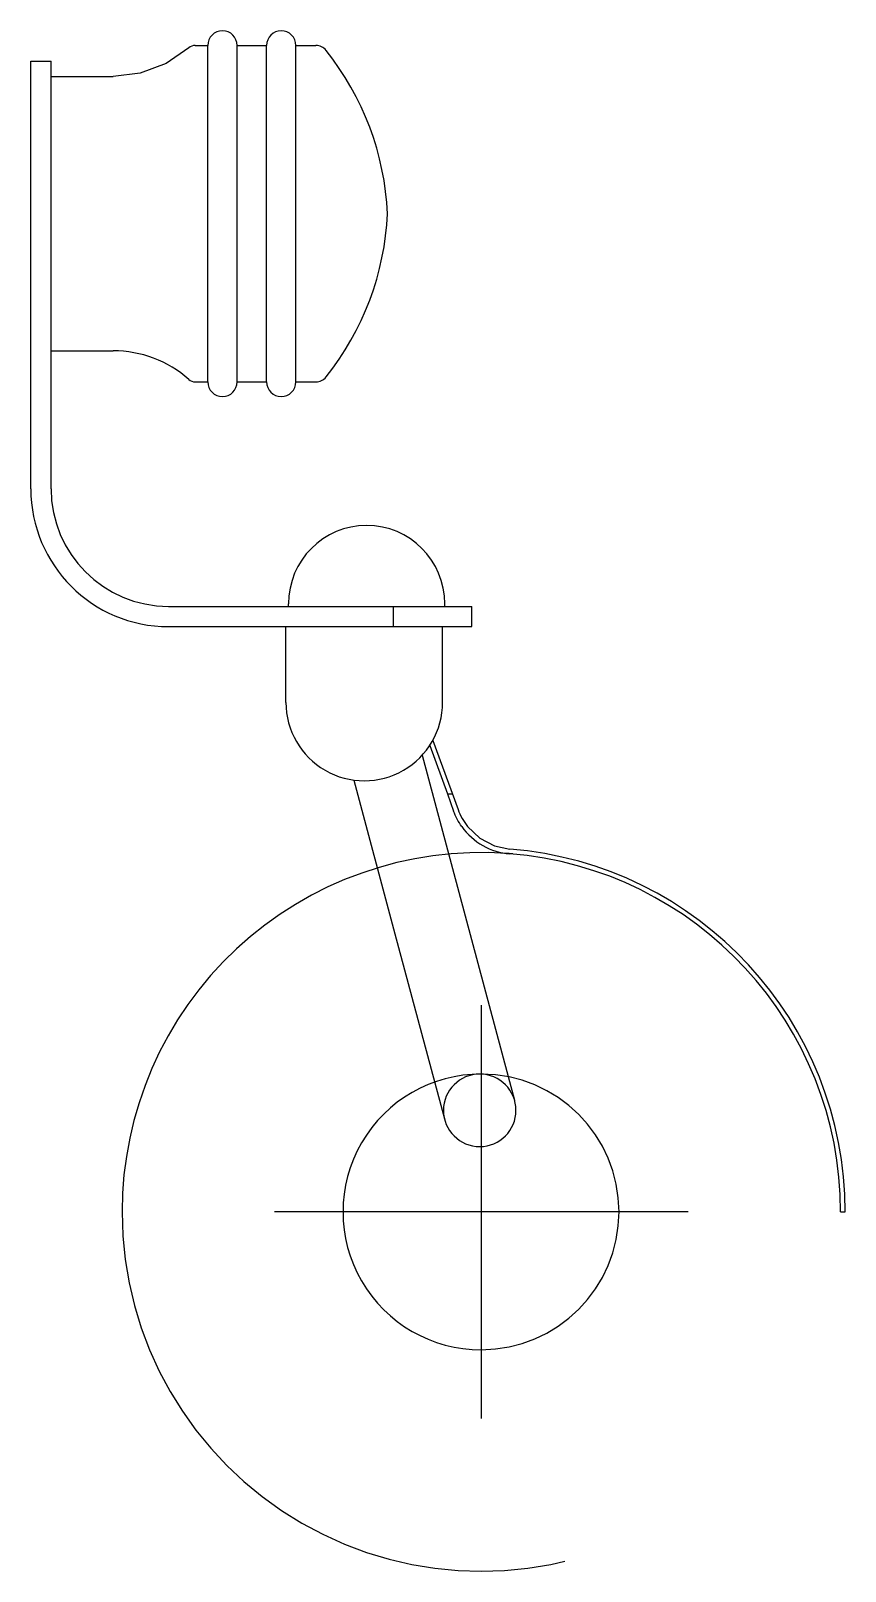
# Model space of a CAD drawing. Extents: x -483.922 to -483.797, y 0.515 to 0.752.
import ezdxf

# ---------------------------------------------------------------- set-up
doc = ezdxf.new("R2010")
doc.units = 0
doc.header["$LTSCALE"] = 0.2
doc.header["$MEASUREMENT"] = 0
for name, pattern in [('AXES', [0.54, 0.3, -0.08, 0.08, -0.08]), ('CONTINU', [0]), ('POINTILLE', [0.1, 0, -0.1])]:
    doc.linetypes.add(name, pattern=pattern)
doc.layers.get('0').update_dxf_attribs({"linetype": 'CONTINUOUS'})
doc.layers.add('DECA_EIXOS', color=5, linetype='AXES')

msp = doc.modelspace()

# ---------------------------------------------------------------- linework, layer by layer
at = {"linetype": 'CONTINU'}
for points in [[(-483.89039, 0.7499, 0.999954), (-483.89492, 0.7499)], [(-483.88132, 0.7499, 0.999949), (-483.88586, 0.7499)], [(-483.89685, 0.7499, 0.182664), (-483.89785, 0.74952)], [(-483.87668, 0.74914, 0.227127), (-483.87825, 0.7499)], [(-483.86721, 0.72396, 0.15922), (-483.87668, 0.74914)], [(-483.87668, 0.69879, 0.15922), (-483.86721, 0.72396)], [(-483.89785, 0.69841, 0.182676), (-483.90951, 0.70282)], [(-483.89785, 0.69841, 0.182675), (-483.89685, 0.69803)], [(-483.87825, 0.69803, 0.227116), (-483.87668, 0.69879)], [(-483.89492, 0.69803, 0.999955), (-483.89039, 0.69803)], [(-483.88586, 0.69803, 0.999971), (-483.88132, 0.69803)], [(-483.92221, 0.68153, 0.414213), (-483.90096, 0.66028)], [(-483.91909, 0.68153, 0.414213), (-483.90096, 0.66341)], [(-483.87042, 0.6759, 0.413366), (-483.88247, 0.66381)], [(-483.85837, 0.66381, 0.413359), (-483.87042, 0.6759)], [(-483.88287, 0.6486, 1.000019), (-483.8587, 0.6486)], [(-483.85574, 0.62945, -0.067212), (-483.857, 0.63185)], [(-483.85633, 0.6321, 0.081547), (-483.85485, 0.62945)], [(-483.85574, 0.62945, 0.221857), (-483.84834, 0.62525)], [(-483.79733, 0.57004, 0.391266), (-483.84834, 0.62525)], [(-483.79662, 0.57004, 0.391361), (-483.84832, 0.62597)], [(-483.85298, 0.59129, 1), (-483.85298, 0.58011)], [(-483.85298, 0.58011, 1), (-483.85298, 0.59129)]]:
    msp.add_lwpolyline(points, format="xyb", dxfattribs=at)
for points in [[(-483.89785, 0.74952), (-483.90132, 0.74713), (-483.90532, 0.74562), (-483.90951, 0.74511)], [(-483.89685, 0.7499), (-483.89492, 0.7499)], [(-483.89492, 0.69803), (-483.89492, 0.7499)], [(-483.89039, 0.69803), (-483.89039, 0.7499)], [(-483.89039, 0.7499), (-483.88586, 0.7499)], [(-483.88586, 0.69803), (-483.88586, 0.7499)], [(-483.88132, 0.69803), (-483.88132, 0.7499)], [(-483.88132, 0.7499), (-483.87825, 0.7499)], [(-483.92221, 0.68153), (-483.92221, 0.7475)], [(-483.92221, 0.7475), (-483.91909, 0.7475)], [(-483.91909, 0.68153), (-483.91909, 0.7475)], [(-483.91909, 0.74511), (-483.90951, 0.74511)], [(-483.91909, 0.70282), (-483.90951, 0.70282)], [(-483.89685, 0.69803), (-483.89492, 0.69803)], [(-483.89039, 0.69803), (-483.88586, 0.69803)], [(-483.88132, 0.69803), (-483.87825, 0.69803)], [(-483.90096, 0.66341), (-483.85418, 0.66341)], [(-483.88247, 0.66341), (-483.88247, 0.66381)], [(-483.86627, 0.66028), (-483.86627, 0.66341)], [(-483.85837, 0.66341), (-483.85837, 0.66381)], [(-483.85418, 0.66028), (-483.85418, 0.66341)], [(-483.90096, 0.66028), (-483.85418, 0.66028)], [(-483.88287, 0.6486), (-483.88287, 0.66028)], [(-483.8587, 0.6486), (-483.8587, 0.66028)], [(-483.86069, 0.64196), (-483.85797, 0.63449)], [(-483.86021, 0.64275), (-483.85633, 0.6321)], [(-483.86186, 0.64045), (-483.84762, 0.58729)], [(-483.87241, 0.63663), (-483.86605, 0.61292)], [(-483.85797, 0.63449), (-483.857, 0.63185)], [(-483.85797, 0.63449), (-483.8572, 0.63449)], [(-483.85485, 0.62945), (-483.85296, 0.62766), (-483.85072, 0.62649), (-483.84832, 0.62597)], [(-483.86605, 0.61292), (-483.85841, 0.5844)], [(-483.79733, 0.57004), (-483.79662, 0.57004)]]:
    msp.add_lwpolyline(points, dxfattribs=at)
at = {"linetype": 'POINTILLE'}
for points in [[(-483.84879, 0.6253, 0.435227), (-483.90814, 0.57004)], [(-483.84788, 0.62523, 0.004178), (-483.84879, 0.6253)], [(-483.85274, 0.59128, 1.003699), (-483.85274, 0.54879)], [(-483.85274, 0.54879, 1), (-483.85274, 0.59128)], [(-483.90814, 0.57004, 1.000011), (-483.79733, 0.57004)]]:
    msp.add_lwpolyline(points, format="xyb", dxfattribs=at)
at = {"layer": 'DECA_EIXOS'}
for points in [[(-483.85274, 0.60191), (-483.85274, 0.53816)], [(-483.82086, 0.57003), (-483.88461, 0.57003)]]:
    msp.add_lwpolyline(points, dxfattribs=at)

doc.saveas('drawing.dxf')
